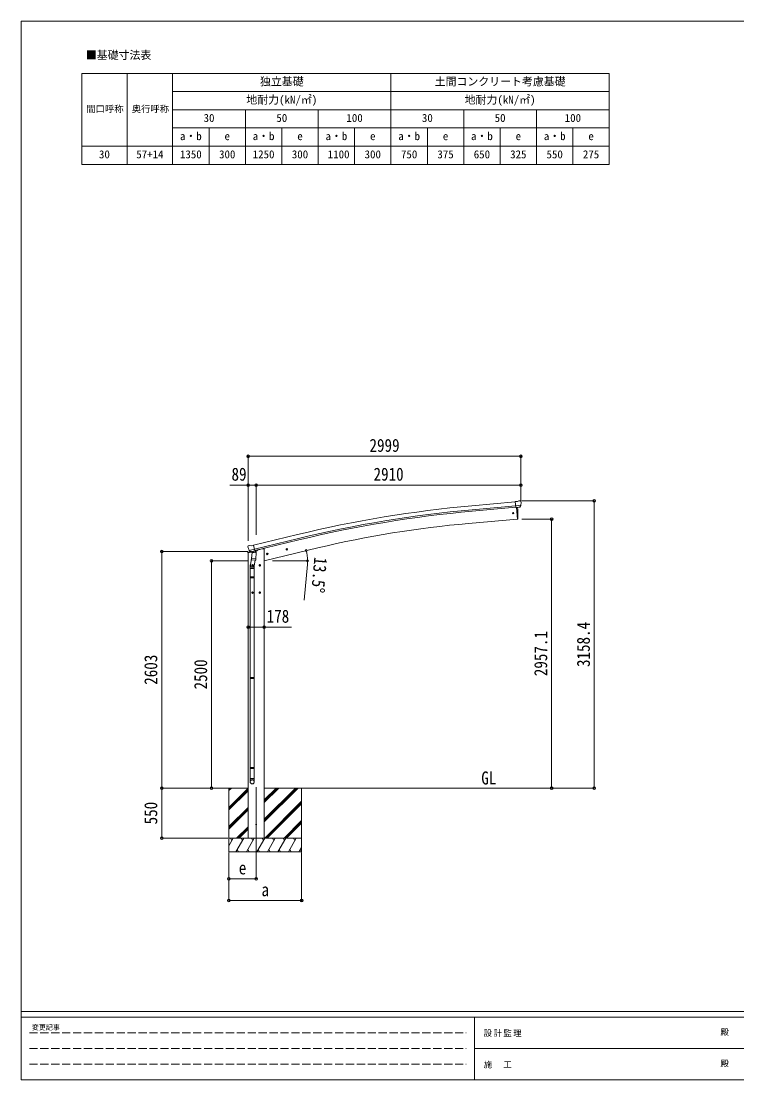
# Model space of a CAD drawing. Units: millimetres at full size, sheet at 1:30. Extents: x -8385 to 8479, y -5853 to 5787.
# Drawn here: x -8385 to -518, y -5853 to 5787 of the extents above; entities that cross this region are included whole.
import ezdxf
from ezdxf.enums import TextEntityAlignment as Align

# ---------------------------------------------------------------- set-up
doc = ezdxf.new("R2010")
doc.units = ezdxf.units.MM
doc.header["$LTSCALE"] = 30
doc.header["$PDMODE"] = 32
doc.header["$PDSIZE"] = 30
doc.linetypes.add('DASHED3', pattern=[4, 3, -1])
for name, color, linetype, lineweight in [('0-0_0', 7, 'Continuous', 9), ('0-1_本体', 4, 'Continuous', 9), ('0-2_部品', 7, 'Continuous', 9), ('0-8_PARTS2', 2, 'Continuous', 9), ('0-A_寸法', 6, 'Continuous', 9), ('0-F_PARTS1', 7, 'Continuous', 18), ('F-0_240', 7, 'Continuous', 9)]:
    doc.layers.add(name, color=color, linetype=linetype, lineweight=lineweight)
doc.styles.add('ＭＳ ゴシック', font='')
doc.styles.get('ＭＳ ゴシック').set_extended_font_data('MS Gothic')

msp = doc.modelspace()

# ---------------------------------------------------------------- linework, layer by layer
at = {"layer": '0-0_0', "color": 6}
for p, q in [((-2084.86, -2645.47), (-2084.86, 512.93)), ((-2553.87, 311.63), (-2553.87, -2645.47))]:
    msp.add_line(p, q, dxfattribs=at)
at = {"layer": '0-0_0'}
for p, q in [((-6476.1, -2645.47), (-5890.76, -2645.47)), ((-6102.01, -2856.7), (-5890.76, -2645.45)), ((-6102.01, -2645.47), (-6102.01, -3345.47)), ((-6102.01, -2672.85), (-6074.63, -2645.47)), ((-6102.01, -2658.71), (-6088.77, -2645.47)), ((-6102.01, -2870.84), (-5890.76, -2659.59)), ((-6102.01, -2884.98), (-5890.76, -2673.74)), ((-5712.76, -3016.23), (-5342, -2645.47)), ((-5712.76, -2987.95), (-5370.28, -2645.47)), ((-5712.76, -3002.09), (-5356.14, -2645.47)), ((-5712.76, -2804.1), (-5554.13, -2645.47)), ((-5712.76, -2789.96), (-5568.27, -2645.47)), ((-5712.76, -2775.82), (-5582.42, -2645.47)), ((-5712.76, -2645.47), (-2883.34, -2645.47)), ((-5302.01, -2645.47), (-5302.01, -3345.47)), ((-5708.16, -3195.47), (-5302.01, -2789.33)), ((-6102.01, -3068.83), (-5890.76, -2857.58)), ((-6102.01, -3082.97), (-5890.76, -2871.73)), ((-6102.01, -3097.12), (-5890.76, -2885.87)), ((-5694.01, -3195.47), (-5302.01, -2803.48)), ((-5679.87, -3195.47), (-5302.01, -2817.62)), ((-5496.02, -3195.47), (-5302.01, -3001.46)), ((-5481.88, -3195.47), (-5302.01, -3015.61)), ((-6016.52, -3195.47), (-5890.76, -3069.71)), ((-6002.38, -3195.47), (-5890.76, -3083.86)), ((-5988.24, -3195.47), (-5890.76, -3098)), ((-5467.74, -3195.47), (-5302.01, -3029.75)), ((-5302.01, -3195.47), (-6102.01, -3195.47)), ((-6102.01, -3279.3), (-6053.61, -3195.47)), ((-6068.61, -3221.45), (-6083.62, -3195.47)), ((-6024.75, -3345.47), (-5938.14, -3195.47)), ((-5953.15, -3221.45), (-5968.15, -3195.47)), ((-5909.28, -3345.47), (-5822.67, -3195.47)), ((-5837.68, -3221.45), (-5852.68, -3195.47)), ((-5793.81, -3345.47), (-5707.2, -3195.47)), ((-5722.2, -3221.45), (-5737.21, -3195.47)), ((-5678.34, -3345.47), (-5591.73, -3195.47)), ((-5606.73, -3221.45), (-5621.73, -3195.47)), ((-5562.87, -3345.47), (-5476.26, -3195.47)), ((-5506.26, -3195.47), (-5491.26, -3221.45)), ((-5447.4, -3345.47), (-5360.79, -3195.47)), ((-5375.79, -3221.45), (-5390.79, -3195.47)), ((-6102.01, -3345.47), (-5302.01, -3345.47)), ((-6009.75, -3319.49), (-5994.75, -3345.47)), ((-5894.28, -3319.49), (-5879.28, -3345.47)), ((-5778.81, -3319.49), (-5763.81, -3345.47)), ((-5663.34, -3319.49), (-5648.34, -3345.47)), ((-5547.87, -3319.49), (-5532.87, -3345.47)), ((-5432.4, -3319.49), (-5417.4, -3345.47)), ((-5331.93, -3345.47), (-5302.01, -3293.66)), ((-5316.93, -3319.49), (-5301.93, -3345.47))]:
    msp.add_line(p, q, dxfattribs=at)
at = {"layer": '0-1_本体'}
for p, q in [((-3431.77, 459.15), (-2954.44, 502.2)), ((-3427.9, 416.17), (-2950.72, 459.2)), ((-3426.39, 399.4), (-2949.21, 442.43)), ((-2941.99, 440.22), (-2930.74, 311.62)), ((-2930.74, 311.62), (-3468.68, 264.56)), ((-5831.29, 24.68), (-5348.42, 142.16)), ((-5821.26, -17.31), (-5338.17, 100)), ((-5817.29, -33.67), (-5334.2, 83.63)), ((-5890.76, -3195.47), (-5890.76, -58.92)), ((-5862.79, -42.21), (-5862.79, -42.76)), ((-5788.77, -27.96), (-5736.76, -15.47)), ((-5712.76, -15.47), (-5736.76, -15.47)), ((-5124.68, -4.29), (-5712.76, -145.47)), ((-5712.76, -15.47), (-5712.76, -3195.47))]:
    msp.add_line(p, q, dxfattribs=at)
at = {"layer": '0-1_本体', "color": 6}
msp.add_line((-5712.76, -875.65), (-5890.76, -875.65), dxfattribs=at)
at = {"layer": '0-1_本体'}
for centre, radius, start, end in [((-2255.72, -12594.87), 13106.9, 95.14794, 103.64794), ((-2255.72, -12594.87), 13063.74, 95.14794, 103.64794), ((-2255.72, -12594.87), 13046.9, 95.14794, 103.64794), ((-2490.08, -10998.1), 11305.08, 94.96591, 103.47643)]:
    msp.add_arc(centre, radius, start, end, dxfattribs=at)
at = {"layer": '0-2_部品'}
for p, q in [((-2928.05, 506.6), (-2954.62, 504.27)), ((-2948.96, 439.61), (-2954.62, 504.27)), ((-2928.05, 506.6), (-2916.33, 513.36)), ((-2901.43, 514.95), (-2915.1, 513.75)), ((-2892.3, 509.19), (-2897.78, 513.8)), ((-2891.23, 507.15), (-2891.11, 505.81)), ((-2891.76, 464.31), (-2950.67, 459.15)), ((-2939, 440.48), (-2948.96, 439.61)), ((-2930.94, 313.89), (-2941.99, 440.22)), ((-2905.4, 443.42), (-2913.1, 442.75)), ((-2903.01, 444.82), (-2892.07, 463.76)), ((-2930.69, 311.12), (-2930.94, 313.89)), ((-2928.08, 311.51), (-2930.69, 311.12)), ((-5892.75, 9.1), (-5892.48, 7.95)), ((-5888.53, 17.67), (-5892.39, 11.38)), ((-5885.44, 19.92), (-5872.25, 23.09)), ((-5857.69, 20.41), (-5870.95, 23.11)), ((-5857.69, 20.41), (-5831.76, 26.64)), ((-5893.33, -59.53), (-5850.3, -49.2)), ((-5893.33, -52.64), (-5893.33, -59.53)), ((-5864.87, -43.44), (-5891.03, -49.72)), ((-5878.7, -31.21), (-5821.19, -17.4)), ((-5861.85, -46.12), (-5878.22, -31.63)), ((-5850.25, -95.64), (-5866.16, -191.81)), ((-5859.14, -46.69), (-5851.62, -44.88)), ((-5858.3, -46.58), (-5856.77, -46.21)), ((-5856.77, -46.21), (-5820.07, -37.4)), ((-5854.93, -46.44), (-5854.98, -47.18)), ((-5854.23, -48.22), (-5828.41, -54.66)), ((-5847.31, -53.57), (-5851.98, -120.41)), ((-5801.62, -56.76), (-5847.31, -53.57)), ((-5845.53, -50.39), (-5845.76, -53.68)), ((-5826.02, -39.23), (-5827.04, -53.83)), ((-5820.07, -37.4), (-5818.54, -37.03)), ((-5816.98, -34.93), (-5816.04, -35)), ((-5816.04, -35), (-5802.72, -50.31)), ((-5811.74, -39.94), (-5792.6, -35.35)), ((-5806.3, -123.6), (-5801.62, -56.76)), ((-5802.72, -50.31), (-5803.17, -56.66)), ((-5788.77, -26.75), (-5788.77, -30.49)), ((-5689.2, -73.07), (-5669.76, -68.4)), ((-5684.65, -65.29), (-5686.78, -72.49)), ((-5677.35, -63.54), (-5684.65, -65.29)), ((-5677.14, -80.46), (-5681.81, -61.01)), ((-5672.18, -68.99), (-5677.35, -63.54)), ((-5674.31, -76.18), (-5672.18, -68.99)), ((-5475.27, -21.71), (-5455.82, -17.04)), ((-5470.71, -13.93), (-5472.84, -21.13)), ((-5463.41, -12.18), (-5470.71, -13.93)), ((-5463.21, -29.1), (-5467.88, -9.65)), ((-5458.25, -17.62), (-5463.41, -12.18)), ((-5460.38, -24.82), (-5458.25, -17.62)), ((-5868.32, -228.97), (-5868.32, -194.62)), ((-5822.32, -228.97), (-5868.32, -228.97)), ((-5866.32, -228.97), (-5866.32, -322.97)), ((-5852.84, -132.87), (-5851.97, -120.41)), ((-5852.45, -134.23), (-5852.45, -134.23)), ((-5806.3, -123.6), (-5851.98, -120.41)), ((-5831.76, -195.71), (-5851.76, -195.71)), ((-5851, -135.01), (-5809.3, -137.93)), ((-5841.76, -188.21), (-5848.26, -191.96)), ((-5848.26, -191.96), (-5848.26, -199.47)), ((-5848.26, -199.47), (-5841.76, -203.22)), ((-5841.76, -205.71), (-5841.76, -185.71)), ((-5835.26, -191.96), (-5841.76, -188.21)), ((-5814.73, -137.55), (-5825.46, -201.13)), ((-5824.32, -228.97), (-5824.32, -322.97)), ((-5822.32, -194.32), (-5822.32, -228.97)), ((-5806.31, -123.6), (-5807.2, -136.3)), ((-5751.76, -195.71), (-5771.76, -195.71)), ((-5761.76, -188.21), (-5768.26, -191.96)), ((-5768.26, -191.96), (-5768.26, -199.47)), ((-5768.26, -199.47), (-5761.76, -203.22)), ((-5761.76, -205.71), (-5761.76, -185.71)), ((-5755.26, -191.96), (-5761.76, -188.21)), ((-5868.32, -324.97), (-5867.32, -322.97)), ((-5822.32, -324.97), (-5868.32, -324.97)), ((-5822.32, -332.97), (-5868.32, -332.97)), ((-5823.32, -322.97), (-5867.32, -322.97)), ((-5823.32, -334.97), (-5867.32, -334.97)), ((-5866.32, -334.97), (-5866.32, -1429.16)), ((-5824.32, -334.97), (-5824.32, -1429.16)), ((-5822.32, -324.97), (-5823.32, -322.97)), ((-5822.32, -332.97), (-5823.32, -334.97)), ((-5822.32, -324.97), (-5822.32, -332.97)), ((-5831.76, -495.71), (-5851.76, -495.71)), ((-5841.76, -488.21), (-5848.26, -491.96)), ((-5848.26, -491.96), (-5848.26, -499.47)), ((-5848.26, -499.47), (-5841.76, -503.22)), ((-5841.76, -505.71), (-5841.76, -485.71)), ((-5835.26, -491.96), (-5841.76, -488.21)), ((-5751.76, -495.71), (-5771.76, -495.71)), ((-5761.76, -488.21), (-5768.26, -491.96)), ((-5768.26, -491.96), (-5768.26, -499.47)), ((-5768.26, -499.47), (-5761.76, -503.22)), ((-5761.76, -505.71), (-5761.76, -485.71)), ((-5755.26, -491.96), (-5761.76, -488.21)), ((-5868.32, -1431.16), (-5867.32, -1429.16)), ((-5822.32, -1431.16), (-5868.32, -1431.16)), ((-5822.32, -1439.16), (-5868.32, -1439.16)), ((-5823.32, -1429.16), (-5867.32, -1429.16)), ((-5823.32, -1441.16), (-5867.32, -1441.16)), ((-5866.32, -1441.16), (-5866.32, -2419.35)), ((-5824.32, -1441.16), (-5824.32, -2419.35)), ((-5822.32, -1431.16), (-5823.32, -1429.16)), ((-5822.32, -1439.16), (-5823.32, -1441.16)), ((-5822.32, -1431.16), (-5822.32, -1439.16)), ((-5868.32, -2421.35), (-5867.32, -2419.35)), ((-5822.32, -2421.35), (-5868.32, -2421.35)), ((-5822.32, -2429.35), (-5868.32, -2429.35)), ((-5823.32, -2419.35), (-5867.32, -2419.35)), ((-5823.32, -2431.35), (-5867.32, -2431.35)), ((-5866.32, -2431.35), (-5866.32, -2541.35)), ((-5824.32, -2431.35), (-5824.32, -2541.35)), ((-5822.32, -2421.35), (-5823.32, -2419.35)), ((-5822.32, -2429.35), (-5823.32, -2431.35)), ((-5822.32, -2421.35), (-5822.32, -2429.35)), ((-5868.32, -2575.49), (-5868.32, -2541.35)), ((-5822.32, -2541.35), (-5868.32, -2541.35)), ((-5822.32, -2575.49), (-5822.32, -2541.35))]:
    msp.add_line(p, q, dxfattribs=at)
for points in [[(-2939, 440.48), (-2938.73, 440.41), (-2913.36, 442.63), (-2913.1, 442.75)], [(-2925.54, 314.35), (-2924.7, 339.97), (-2924.51, 366.47), (-2924.98, 392.96), (-2926.12, 419.43), (-2927.62, 441.38)], [(-2891.68, 464.94), (-2891.97, 463.95), (-2892.07, 463.76)], [(-5826.34, -38.81), (-5816.61, -36.48), (-5831.76, 26.64)], [(-5878.97, -30.63), (-5878.38, -31.48), (-5878.22, -31.63)], [(-5826.34, -38.81), (-5826.57, -38.96), (-5851.34, -44.91), (-5851.62, -44.88)], [(-5686.78, -72.49), (-5681.61, -77.93), (-5674.31, -76.18)], [(-5472.84, -21.13), (-5467.68, -26.57), (-5460.38, -24.82)], [(-5841.76, -203.22), (-5835.26, -199.47), (-5835.26, -191.96)], [(-5761.76, -203.22), (-5755.26, -199.47), (-5755.26, -191.96)], [(-5868.32, -324.97), (-5868.32, -332.97), (-5867.32, -334.97)], [(-5841.76, -503.22), (-5835.26, -499.47), (-5835.26, -491.96)], [(-5761.76, -503.22), (-5755.26, -499.47), (-5755.26, -491.96)], [(-5868.32, -1431.16), (-5868.32, -1439.16), (-5867.32, -1441.16)], [(-5868.32, -2421.35), (-5868.32, -2429.35), (-5867.32, -2431.35)]]:
    msp.add_lwpolyline(points, dxfattribs=at)
for centre, radius in [((-2976.77, 378.76), 6.5), ((-5679.48, -70.74), 8.5), ((-5679.48, -70.74), 7.7), ((-5679.48, -70.74), 6.5), ((-5465.55, -19.38), 8.5), ((-5465.55, -19.38), 7.7), ((-5465.55, -19.38), 6.5), ((-5841.76, -195.71), 8.5), ((-5841.76, -195.71), 7.7), ((-5841.76, -195.71), 6.5), ((-5761.76, -195.71), 8.5), ((-5761.76, -195.71), 7.7), ((-5761.76, -195.71), 6.5), ((-5841.76, -495.71), 8.5), ((-5841.76, -495.71), 7.7), ((-5841.76, -495.71), 6.5), ((-5761.76, -495.71), 8.5), ((-5761.76, -495.71), 7.7), ((-5761.76, -495.71), 6.5)]:
    msp.add_circle(centre, radius, dxfattribs=at)
at = {"layer": '0-2_部品', "color": 4}
msp.add_circle((-5801.76, -3045.47), 4.5, dxfattribs=at)
at = {"layer": '0-2_部品'}
for centre, radius, start, end in [((-2914.83, 510.76), 3, 95, 120), ((-2900.99, 509.97), 5, 50.00648, 94.99352), ((-3092.74, 488.17), 202.4, 353.4085, 5), ((-2928.53, 314.48), 3, 278.50322, 357.46219), ((-5695.67, 55.2), 202.4, 193.5, 205.09125), ((-5884.27, 15.06), 5, 103.5, 148.5), ((-5871.55, 20.17), 3, 78.5, 103.5), ((-5890.33, -52.64), 3, 103.5, 180), ((-5858.42, -46.09), 0.5, 248.23754, 283.5), ((-5855.43, -46.41), 0.5, 356, 103.5), ((-5853.99, -47.25), 1, 176, 256), ((-5828.06, -53.69), 1.03, 250.03897, 351.96569), ((-5825.42, -39.31), 0.604, 100.59842, 172.20595), ((-5818.65, -36.55), 0.5, 283.5, 318.76246), ((-5793.77, -30.49), 5, 283.5, 0), ((-5838.32, -194.62), 30, 177.45142, 180), ((-5850.9, -133.05), 1.95, 175.04017, 217.47766), ((-5850.86, -133.02), 2, 217.40962, 266), ((-5809.16, -135.93), 2, 266, 349.46843)]:
    msp.add_arc(centre, radius, start, end, dxfattribs=at)
for centre, major_axis, ratio, start_param, end_param in [((-2886.91, 511.2), (-15.35, 3.44), 0.101033, 5.97514262, 5.97537366), ((-2894.23, 506.9), (2.71, -1.31), 0.997474, 0.53665673, 1.32256522), ((-2905.66, 446.41), (1.62, -2.54), 0.997631, 5.80419048, 5.89294842), ((-2905.73, 446.52), (-3.5, 2.17), 0.650902, 2.11455212, 2.18736272), ((-2905.61, 446.33), (1.62, -2.54), 0.997631, 5.96575902, 6.76218013), ((-5889.83, 9.81), (-1.57, -2.57), 0.99628, 4.71238898, 5.49965061), ((-5859.86, -43.86), (-0.73, -2.92), 0.997631, 5.80419048, 6.60061159), ((-5859.8, -43.64), (2.63, 3.16), 0.650902, 4.09582259, 4.16863319), ((-5859.83, -43.76), (-0.73, -2.92), 0.997631, 0.39023689, 0.47899483), ((-5845.32, -194.32), (23, 0), 0.996195, 2.55602575, 6.56630284), ((-5845.32, -194.32), (21, 0), 0.996195, 2.93491471, 5.95123941), ((-5845.32, -2573.75), (-23, 0), 0.996195, 3.14159265, 6.28318531), ((-5845.32, -2575.49), (-23, 0), 0.996195, 3.14159265, 6.28318531), ((-5845.32, -2575.49), (0, -23.43), 0.981806, 4.71238898, 7.85398163)]:
    msp.add_ellipse(centre, major_axis=major_axis, ratio=ratio, start_param=start_param, end_param=end_param, dxfattribs=at)
msp.add_ellipse((-5845.32, -2575.49), major_axis=(21, 0), ratio=0.996195, dxfattribs=at)
at = {"layer": '0-8_PARTS2'}
msp.add_line((-5801.76, -2636.26), (-5801.76, -3395.47), dxfattribs=at)
at = {"layer": '0-A_寸法'}
for p, q in [((-5890.76, 1002.89), (-2891.76, 1002.89)), ((-5890.76, 686.27), (-5890.76, 74.04)), ((-5890.76, 686.27), (-5801.76, 686.27)), ((-5801.76, 686.27), (-5801.76, 138.41)), ((-5801.76, 686.27), (-2891.76, 686.27)), ((-2084.86, 512.93), (-2882.7, 512.93)), ((-2553.87, 311.63), (-2882.7, 311.63)), ((-6840.34, -42.47), (-5895.25, -42.47)), ((-6840.34, -2645.47), (-6840.34, -42.47)), ((-6292.37, -145.47), (-5895.25, -145.47)), ((-6292.37, -2645.47), (-6292.37, -145.47)), ((-5623.26, -145.47), (-5236.41, -145.47)), ((-5239.26, -187.93), (-5273.63, -580.43)), ((-5712.76, -875.65), (-5412.76, -875.65)), ((-6840.34, -2645.47), (-6112.22, -2645.47)), ((-6840.34, -3195.47), (-6840.34, -2645.47)), ((-2553.87, -2645.47), (-2882.7, -2645.47)), ((-2084.86, -2645.47), (-2553.87, -2645.47)), ((-6840.34, -3195.47), (-6112.22, -3195.47)), ((-6102.01, -3881.84), (-6102.01, -3352.89)), ((-6102.01, -3641.86), (-6102.01, -3352.89)), ((-5801.76, -3641.86), (-5801.76, -3352.89)), ((-5302.01, -3881.84), (-5302.01, -3352.89)), ((-5801.76, -3641.86), (-6102.01, -3641.86)), ((-6102.01, -3881.84), (-5302.01, -3881.84))]:
    msp.add_line(p, q, dxfattribs=at)
for points in [[(-5890.76, 1002.89), (-5890.76, 686.27), (-6090.76, 686.27)], [(-2891.76, 1002.89), (-2891.76, 686.27), (-2891.76, 518.71)]]:
    msp.add_lwpolyline(points, dxfattribs=at)
for centre in [(-5250.86, -31.82), (-5237.41, -145.47)]:
    msp.add_circle(centre, 10.62, dxfattribs=at)
for start, end in [(0, 13.5), (354.99678, 0)]:
    msp.add_arc((-5724.26, -145.47), 486.86, start, end, dxfattribs=at)
for p in [(-5890.76, 1002.89), (-2891.76, 1002.89), (-5890.76, 686.27), (-5801.76, 686.27), (-2891.76, 686.27), (-2084.86, 512.93), (-2553.87, 311.63), (-6840.34, -42.47), (-6292.37, -145.47), (-5890.76, -875.65), (-5712.76, -875.65), (-6840.34, -2645.47), (-6292.37, -2645.47), (-2553.87, -2645.47), (-2084.86, -2645.47), (-6840.34, -3195.47), (-6102.01, -3641.86), (-5801.76, -3641.86), (-6102.01, -3881.84), (-5302.01, -3881.84)]:
    msp.add_point(p, dxfattribs=at)
at = {"layer": '0-F_PARTS1'}
for p, q in [((-7720.09, 5212.95), (-1920.09, 5212.95)), ((-7720.09, 5212.95), (-7720.09, 4212.95)), ((-7220.09, 5212.95), (-7220.09, 4212.95)), ((-4320.09, 5212.95), (-4320.09, 4212.95)), ((-6720.09, 5012.95), (-1920.09, 5012.95)), ((-6720.09, 4812.95), (-1920.09, 4812.95)), ((-3520.09, 4812.95), (-3520.09, 4212.95)), ((-6720.09, 4612.95), (-1920.09, 4612.95)), ((-3120.09, 4612.95), (-3120.09, 4212.95)), ((-2320.09, 4612.95), (-2320.09, 4212.95))]:
    msp.add_line(p, q, dxfattribs=at)
for points in [[(-6720.09, 5212.95), (-6720.09, 5012.95), (-6720.09, 4412.95), (-6720.09, 4212.95)], [(-1920.09, 5212.95), (-1920.09, 4612.95), (-1920.09, 4212.95)], [(-5920.09, 4812.95), (-5920.09, 4612.95), (-5920.09, 4212.95)], [(-5120.09, 4812.95), (-5120.09, 4612.95), (-5120.09, 4212.95)], [(-2720.09, 4812.95), (-2720.09, 4412.95), (-2720.09, 4212.95)], [(-6320.09, 4612.95), (-6320.09, 4412.95), (-6320.09, 4212.95)], [(-5520.09, 4612.95), (-5520.09, 4412.95), (-5520.09, 4212.95)], [(-4720.09, 4612.95), (-4720.09, 4412.95), (-4720.09, 4212.95)], [(-3920.09, 4612.95), (-3920.09, 4412.95), (-3920.09, 4212.95)], [(-7720.09, 4412.95), (-6720.09, 4412.95), (-1920.09, 4412.95)], [(-7720.09, 4212.95), (-7220.09, 4212.95), (-4320.09, 4212.95), (-2720.09, 4212.95), (-1920.09, 4212.95)]]:
    msp.add_lwpolyline(points, dxfattribs=at)
at = {"layer": 'F-0_240', "color": 5}
for p, q in [((-8385.45, 5787.34), (-8385.45, -5852.66)), ((-8385.45, 5787.34), (8054.55, 5787.34)), ((-8385.45, -5102.66), (8054.55, -5102.66)), ((-8385.45, -5162.66), (5387.79, -5162.66)), ((-3402.21, -5162.66), (-3402.21, -5852.66)), ((-3402.21, -5507.66), (2747.79, -5507.66)), ((-8385.45, -5852.66), (8054.55, -5852.66))]:
    msp.add_line(p, q, dxfattribs=at)
at = {"layer": 'F-0_240', "color": 4, "linetype": 'DASHED3'}
for p, q in [((-8295.46, -5335.16), (-3492.21, -5335.16)), ((-8295.46, -5507.66), (-3492.21, -5507.66)), ((-8295.46, -5680.16), (-3492.21, -5680.16))]:
    msp.add_line(p, q, dxfattribs=at)

# ---------------------------------------------------------------- texts
at = {"layer": '0-0_0', "style": 'ＭＳ ゴシック', "width": 0.85}
msp.add_text('GL', height=143, dxfattribs=at).set_placement((-3326.96, -2647.91), align=Align.BOTTOM_LEFT)
at = {"layer": '0-A_寸法', "color": 7, "style": 'ＭＳ ゴシック', "width": 0.85}
for s, p in [('2999', (-4556.26, 1008.89)), ('89', (-6073.26, 692.27)), ('2910', (-4511.76, 692.27)), ('178', (-5686.51, -869.65)), ('e', (-5993.26, -3636.86)), ('a', (-5743.26, -3876.84))]:
    msp.add_text(s, height=143, dxfattribs=at).set_placement(p, align=Align.BOTTOM_LEFT)
for s, rotation, p in [('13.5°', 264.997, (-5205.05, -98.07)), ('2957.1', 90, (-2559.87, -1414.42)), ('3158.4', 90, (-2090.86, -1313.77)), ('2603', 90, (-6846.34, -1508.97)), ('2500', 90, (-6298.37, -1560.47)), ('550', 90, (-6846.34, -3044.22))]:
    msp.add_text(s, height=143, rotation=rotation, dxfattribs=at).set_placement(p, align=Align.BOTTOM_LEFT)
at = {"layer": '0-F_PARTS1', "style": 'ＭＳ ゴシック'}
for s, height, p in [('■基礎寸法表', 87.98, (-7674.79, 5344.39)), ('独立基礎', 87.98, (-5760.09, 5052.95)), ('土間コンクリート考慮基礎', 87.98, (-3840.09, 5052.95)), ('地耐力(kN/㎡)', 87.98, (-5910.09, 4852.95)), ('地耐力(kN/㎡)', 87.98, (-3510.09, 4852.95)), ('間口呼称', 73.31, (-7670.09, 4762.95)), ('奥行呼称', 73.31, (-7170.09, 4762.95)), ('30', 87.98, (-6380.09, 4652.95)), ('50', 87.98, (-5580.09, 4652.95)), ('100', 87.98, (-4810.09, 4652.95)), ('30', 87.98, (-3980.09, 4652.95)), ('50', 87.98, (-3180.09, 4652.95)), ('100', 87.98, (-2410.09, 4652.95)), ('a・b', 87.98, (-6640.09, 4452.95)), ('e', 87.98, (-6150.09, 4452.95)), ('a・b', 87.98, (-5840.09, 4452.95)), ('e', 87.98, (-5350.09, 4452.95)), ('a・b', 87.98, (-5040.09, 4452.95)), ('e', 87.98, (-4550.09, 4452.95)), ('a・b', 87.98, (-4240.09, 4452.95)), ('e', 87.98, (-3750.09, 4452.95)), ('a・b', 87.98, (-3440.09, 4452.95)), ('e', 87.98, (-2950.09, 4452.95)), ('a・b', 87.98, (-2640.09, 4452.95)), ('e', 87.98, (-2150.09, 4452.95)), ('30', 87.98, (-7530.09, 4252.95)), ('57+14', 87.98, (-7120.09, 4252.95)), ('1350', 87.98, (-6640.09, 4252.95)), ('300', 87.98, (-6210.09, 4252.95)), ('1250', 87.98, (-5840.09, 4252.95)), ('300', 87.98, (-5410.09, 4252.95)), ('1100', 87.98, (-5015.09, 4252.95)), ('300', 87.98, (-4610.09, 4252.95)), ('750', 87.98, (-4210.09, 4252.95)), ('375', 87.98, (-3810.09, 4252.95)), ('650', 87.98, (-3410.09, 4252.95)), ('325', 87.98, (-3010.09, 4252.95)), ('550', 87.98, (-2610.09, 4252.95)), ('275', 87.98, (-2210.09, 4252.95))]:
    msp.add_text(s, height=height, dxfattribs=at).set_placement(p, align=Align.BOTTOM_LEFT)
at = {"layer": 'F-0_240', "style": 'ＭＳ ゴシック'}
for s, height, p in [('変更記事', 54.99, (-8268.23, -5320.16)), ('殿', 65.98, (-697.92, -5380.16)), ('殿', 65.98, (-697.92, -5725.16))]:
    msp.add_text(s, height=height, dxfattribs=at).set_placement(p, align=Align.BOTTOM_LEFT)
at = {"layer": 'F-0_240', "char_height": 65.98, "attachment_point": 7, "style": 'ＭＳ ゴシック'}
for s, insert in [('\\T1.17;設計監理', (-3300.89, -5380.16)), ('\\T1.17;施\u3000工', (-3300.89, -5725.16))]:
    msp.add_mtext(s, dxfattribs=dict(at, insert=insert))

doc.saveas('drawing.dxf')
